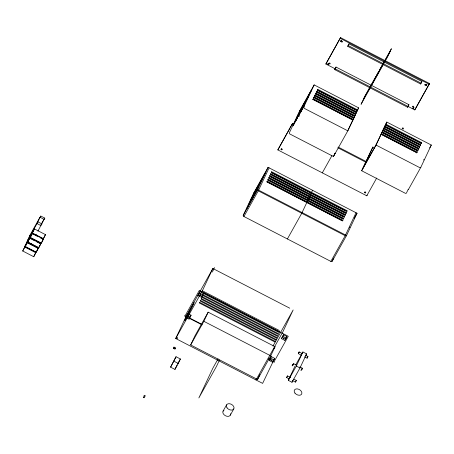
<?xml version="1.0" encoding="UTF-8"?>
<svg xmlns="http://www.w3.org/2000/svg" width="454" height="454" viewBox="0 0 454 454"><rect width="100%" height="100%" fill="white"/><g stroke="black" fill="none" stroke-linecap="round" stroke-linejoin="round"><path stroke-width="0.68" d="M35.809 252.719L33.738 256.726L22.706 250.994L24.771 247.016L35.804 252.713L35.191 253.763M36.087 251.771L35.787 252.248L24.754 246.55L26.803 242.549L28.046 243.168M24.777 247.027L22.723 251.022M37.892 248.911L38.323 248.19L36.269 252.191L25.242 246.46L27.308 242.481L38.346 248.185M26.826 242.544L24.771 246.539M38.624 247.237L38.323 247.714L27.285 242.016L29.357 238.004L34.873 240.847M27.314 242.493L25.254 246.482M27.768 241.954L29.839 237.947L40.871 243.645L39.833 245.841L38.823 247.646L27.773 241.965L29.845 237.958M29.362 238.01L27.302 242.005M41.155 242.703L40.854 243.179L29.822 237.482L31.888 233.469L37.404 236.313M41.342 243.083L30.305 237.425L32.33 233.458L43.408 239.11L41.354 243.111L42.381 240.926M31.894 233.475L29.822 237.482M32.37 232.936L34.425 228.929L45.457 234.627L44.52 236.619L43.402 238.628L32.353 232.947L34.43 228.941M32.37 233.452L30.322 237.414M33.732 256.72L34.566 254.944M35.781 252.237L35.962 251.794M36.269 252.186L36.451 251.737M38.318 247.702L38.499 247.26M38.823 247.646L39.175 246.8M40.849 243.168L41.03 242.725M43.402 238.628L45.44 234.639M249.093 203.829L251.164 199.822L249.138 203.789M251.629 199.295L253.701 195.288L251.635 199.3M254.161 194.755L256.238 190.754L254.166 194.766M290.645 377.518L287.501 375.895L286.639 377.563L289.153 378.869M293.619 363.694L292.768 365.345L293.625 363.682L296.763 365.3M298.278 353.626L299.141 351.958L298.295 353.609L301.422 355.249M292.297 380.492L295.441 382.115L296.303 380.441L293.789 379.141M302.035 369.051L301.558 369.891L302.426 368.228L299.907 366.923M304.566 356.872L307.08 358.172L307.943 356.504L305.423 355.198M26.888 242.078L27.439 241.023L26.899 242.078L30.9 244.161L31.23 243.565L30.906 244.138M37.881 221.83L41.893 223.901M40.792 216.03L44.804 218.102M42.903 239.252L40.468 237.896M264.79 173.786L264.495 174.302L265.04 173.258M287.501 375.912L286.656 377.552M296.303 380.458L295.446 382.109M302.404 368.239L301.95 369.068M307.931 356.538L307.108 358.127M28.562 241.335L27.416 240.745L30.395 234.412L39.997 217.228L44.01 219.299L37.943 231.154M27.416 240.745L37.018 223.561L39.997 217.228M274.647 358.359L272.61 362.252L269.267 360.527L269.971 359.018L271.305 356.634L274.647 358.359L262.628 383.386L175.704 338.508L186.185 316.234L212.858 268.496L289.754 308.198M185.68 317.369L187.723 313.476L191.066 315.201L189.029 319.094L185.68 317.369L186.39 315.865M197.899 295.503L199.942 291.61L203.284 293.341L201.241 297.228L197.899 295.503L198.608 293.999M189.029 319.094L191.066 315.201M175.704 338.508L202.376 290.776L212.858 268.496M212.387 272.037L214.487 267.582M201.241 297.228L203.284 293.341M170.602 367.161L176.033 356.736L180.38 358.978L178.28 363.438L174.949 369.403L170.602 367.161L176.033 356.736M243.253 215.298L253.735 193.024L268.087 167.339L357.026 213.249L346.538 235.53L332.192 261.209A1.129 0.777 29.2 0 1 330.853 261.396L243.929 216.518A1.129 0.777 29.2 0 1 243.253 215.298L257.605 189.613L268.087 167.339M269.091 167.855L258.281 190.839L243.929 216.518M376.712 178.013L366.775 195.793L277.831 149.905L292.512 123.516L293.698 124.129M174.949 369.403L177.043 364.948M277.831 149.905L292.512 123.516M297.83 115.583L300.809 109.249L310.411 92.066L307.432 98.399L297.83 115.583L298.834 116.099M267.281 181.163L266.975 181.816L342.571 220.843L342.878 220.19L267.281 181.163L266.878 181.878L342.475 220.905L342.878 220.19M268.161 179.285L267.854 179.937L343.451 218.964L343.757 218.312L268.161 179.285L267.764 180.005L343.36 219.027L343.757 218.312M269.046 177.412L268.74 178.064L344.336 217.091L344.643 216.439L269.046 177.412L268.643 178.127L344.24 217.154L344.643 216.439M269.926 175.533L269.619 176.186L345.216 215.213L345.522 214.56L269.926 175.533L269.528 176.248M270.811 173.661L270.505 174.313L346.101 213.34L346.408 212.682L270.811 173.661L270.414 174.376L345.381 213.079M271.696 171.782L271.384 172.435L346.981 211.462L347.293 210.809L271.696 171.782L271.293 172.497L346.266 211.201M190.669 344.955L194.97 335.807L208.176 312.176L275.045 346.697L270.743 355.845L257.537 379.47L190.669 344.955L203.874 321.324L208.176 312.176M314.157 84.892L303.675 107.167A1.129 0.777 29.2 0 0 304.345 108.392L347.809 130.826L333.457 156.511L289.993 134.072A1.129 0.777 29.2 0 1 289.323 132.852L299.805 110.577L314.157 84.892L358.626 107.848L357.247 110.64L321.353 92.111M325.859 64.008L340.545 37.62L429.478 83.53L429.149 84.234L414.797 109.919L325.859 64.008L340.545 37.62M314.56 96.004L315.116 94.965L355 115.554L353.717 118.148L313.833 97.559L314.23 96.838L354.114 117.427L353.717 118.148M347.741 130.843L353.235 119.306L313.351 98.717L313.039 99.369L352.923 119.958L347.809 130.826M313.725 97.848L314.23 96.838M314.605 95.976L315.116 94.965M357.644 109.925L317.76 89.336L317.454 89.988L357.338 110.577L355.482 114.397L355.879 113.676L315.995 93.087L315.689 93.74L355.573 114.329L355 115.554M316.37 92.224L316.881 91.214L356.765 111.803M334.74 69.627L336.017 67.061L408.912 104.692L408.089 106.452L407.635 107.258L334.74 69.627L336.017 67.061M347.736 46.353L348.984 43.856L421.88 81.487L420.631 83.99L347.736 46.353L348.984 43.856M219.481 360.033L216.496 366.372L198.858 397.937L212.881 368.143L218.068 358.853M306.859 202.405L301.74 213.272L287.393 238.957M307.738 200.532L306.762 202.467M308.624 198.653L307.647 200.594M309.503 196.775L308.527 198.716M310.388 194.902L309.412 196.843M311.268 193.024L310.298 194.965M312.556 190.294L311.177 193.086M333.457 156.511L334.99 153.265M334.189 155.092L335.086 153.185M356.362 112.518L357.338 110.577M357.247 110.64L358.626 107.848M353.235 119.306L353.808 118.08L313.924 97.491M354.114 117.427L354.693 116.207L314.809 95.618M355.879 113.676L356.458 112.456L316.574 91.867M385.009 60.575L369.999 87.832L370.453 87.02M256.601 378.693L255.999 379.964L282.672 332.226L293.153 309.951L272.979 346.061M257.537 379.47L259.836 374.595M269.267 360.527L271.305 356.634M281.486 338.656L283.529 334.763L286.871 336.488L286.162 337.992L284.828 340.381L281.486 338.656L283.529 334.763M408.078 189.568L406.466 192.995A1.129 0.777 29.2 0 1 405.133 193.183L361.668 170.744L372.882 147.051L374.51 147.891M372.882 147.051L362.4 169.325L375.952 145.07L382.018 132.313L417.731 150.751L418.038 150.098L382.325 131.66L382.898 130.44L418.611 148.872L418.412 149.235L418.917 148.22L383.204 129.787L383.783 128.561L419.496 147L419.802 146.347L384.09 127.909L384.663 126.689L420.376 145.121L420.177 145.479M417.635 150.813L381.922 132.381L383.204 129.787M414.377 144.468L383.687 128.624L384.663 126.689M393.499 131.359L384.572 126.751L386.831 122.081L431.3 145.036L420.818 167.31L408.26 189.783M361.668 170.744L376.02 145.059L381.133 134.191L416.846 152.629L416.647 152.987M384.572 126.751L385.548 124.81L421.261 143.248L421.567 142.596L385.855 124.158M284.828 340.381L286.871 336.488M332.192 261.209L333.684 258.031M356.021 212.733L345.205 235.711L330.853 261.396M407.635 107.258L408.912 104.692M366.775 195.793L367.11 195.089M414.797 109.919L429.478 83.53M301.927 353.762L302.926 351.975L306.603 353.87L299.986 367.944L291.984 382.262L288.307 380.367L294.924 366.293M288.307 380.367L296.309 366.043L302.926 351.975M291.984 382.262L292.586 380.985M416.846 152.629L417.152 151.977L381.439 133.538M418.611 148.872L418.917 148.22M419.246 147.391L419.4 147.062L414.939 144.758M420.376 145.121L420.682 144.468L384.969 126.036M36.57 251.488L36.899 250.812M42.625 239.871L42.477 240.183M301.683 369.079L301.711 368.92M39.254 246.641L39.634 245.875M299.237 116.179L299.43 115.793M304.305 107.11L304.498 106.724M301.575 369.301L300.985 370.362L301.45 369.556M41.592 224.418C40.945 225.825 42.256 223.079 41.677 224.355M37.001 250.614L37.313 249.995M40.491 216.564C39.884 217.858 41.218 215.117 40.542 216.552M29.726 235.609C30.566 234.082 29.028 236.954 29.777 235.598M39.742 245.671L40.86 243.656M264.739 173.797L265.022 173.28M34.782 254.529L35.094 253.939M37.421 249.791L37.813 249.064M42.489 240.722L43.391 239.122M40.922 224.821L44.01 219.299M35.543 235.45L36.229 234.224M184.988 316.063L199.34 290.378L288.273 336.289L273.921 361.974M317.255 90.346L317.454 89.988M317.562 89.693L317.76 89.336M316.682 91.572L316.881 91.214M315.995 93.087L315.49 94.097L315.598 93.802L327.561 99.982M312.84 99.727L313.351 98.717M177.713 363.756L180.38 358.978M373.188 81.317L364.937 96.078L361.078 104.284L387.534 56.937L391.393 48.731L383.834 62.255M373.875 80.091L375.935 76.397M376.621 75.171L378.681 71.482M379.368 70.251L383.148 63.486M322.3 172.861L331.88 155.716M363.677 98.756L390.134 51.41M370.328 86.964L370.827 86.073M355.573 114.329L354.597 116.269L314.713 95.68M353.808 118.08L352.832 120.021L312.948 99.432M223.05 411.165L226.563 404.877M386.831 122.081L385.457 124.873L394.384 129.481M383.687 128.624L384.09 127.909M383.783 128.561L382.807 130.502L413.498 146.347M381.922 132.381L382.325 131.66M382.018 132.313L381.042 134.253L389.413 138.572M230.292 415.189L233.804 408.901M346.01 213.403L346.408 212.682M345.522 214.56L345.125 215.275L270.153 176.572M421.431 82.299L421.88 81.487M420.631 83.99L421.085 83.178L348.19 45.548M274.029 348.519L275.045 346.697M354.29 218.141L357.026 213.249M295.594 365.101L301.263 354.96M421.062 143.606L421.567 142.596M420.682 144.468L420.285 145.184L394.061 131.649M419.297 147.357L419.802 146.347M417.527 151.108L418.038 150.098M417.152 151.977L416.755 152.692L389.969 138.862M305.604 355.664L306.603 353.87M429.705 147.891L431.3 145.036M426.419 84.932C428.145 85.029 425.392 83.496 426.374 84.904C427.589 86.305 424.632 84.972 426.408 84.96M340.211 38.323L429.149 84.234M394.94 129.77L421.17 143.311M317.363 90.051L320.779 91.816M316.478 91.929L344.399 106.344M344.966 106.633L355.794 112.223M328.134 100.277L338.956 105.861M339.53 106.157L354.909 114.102M414.054 146.636L418.52 148.94M376.02 145.059L419.485 167.498A1.129 0.777 29.2 0 0 420.818 167.31M300.809 109.249L301.814 109.766M338.179 147.062L366.043 161.448M292.183 124.22L293.369 124.833M337.844 147.766L365.714 162.152M202.376 290.776L279.272 330.472M199.232 293.119L202.575 294.845M282.819 336.266L286.162 337.992M299.141 351.952L302.285 353.575M37.018 223.561L41.03 225.632M296.309 366.043L299.986 367.944M203.874 321.324L270.743 355.845M187.014 314.985L190.362 316.71M270.601 358.138L273.944 359.863M189.318 317.851L201.934 324.366M268.706 358.83L270.595 359.806M184.46 315.791L186.35 316.767M188.864 318.061L202.064 324.877M268.286 359.063L270.164 360.033M272.479 361.231L274.369 362.201M36.099 241.483L40.389 243.696M29.272 243.804L32.336 245.387M33.562 246.017L37.852 248.23M173.933 361.191L178.28 363.438M342.095 41.433A0.715 0.516 25.2 0 1 341.51 40.622M349.943 227.057A10.351 0.363 -62.7 0 1 349.688 227.607M365.731 192.269A0.602 0.437 25.2 0 1 364.976 191.877M282.133 149.139A0.602 0.437 25.2 0 1 281.372 148.747M423.962 159.394A10.351 0.363 -62.7 0 1 423.673 160.001M230.496 413.679A4.143 2.849 29.2 0 1 225.456 415.756A4.143 2.849 29.2 0 1 223.964 410.303M144.145 395.996A0.641 0.465 25.2 0 1 144.412 395.315A0.641 0.465 25.2 0 1 145.246 395.865A0.641 0.465 25.2 0 1 144.582 396.285M293.074 125.803L295.14 121.831L293.074 125.803M295.168 121.349L297.234 117.376L295.168 121.349M295.605 121.269L297.671 117.297L295.605 121.269M297.705 116.814L299.771 112.842L297.705 116.814M298.142 116.735L300.207 112.762L298.142 116.735M300.236 112.28L302.302 108.307L300.236 112.28M300.673 112.2L302.739 108.228L300.673 112.2M302.773 107.746L304.838 103.767L302.773 107.746M327.64 64.201L328.435 64.695L327.987 63.447L328.895 63.628L328.719 64.025L327.652 64.162M340.528 41.132L341.323 41.626L340.875 40.378L341.766 40.525L341.646 40.945L340.528 41.132M412.89 108.2C413.571 109.766 414.298 107.292 412.89 108.2M413.214 107.519C413.917 109.108 414.587 106.594 413.214 107.519M247.004 208.255L249.07 204.277L247.004 208.255M249.535 203.715L251.607 199.743L249.535 203.715M252.072 199.181L254.144 195.214L252.072 199.181M254.603 194.647L256.675 190.674L254.603 194.647M256.703 190.192L258.769 186.214L256.703 190.192M292.177 365.839L293.04 364.187L292.183 365.816M297.143 116.797L297.682 115.764L297.143 116.797M299.901 110.935L300.44 109.902L299.901 110.935M307.812 97.701L308.351 96.674L307.812 97.701M310.57 91.839L311.109 90.811L310.57 91.839M37.336 222.852L37.801 221.932L37.336 222.852M44.259 219.14L44.793 218.136L44.276 219.1M251.068 199.261L251.607 198.216L251.073 199.244M253.826 193.398L254.371 192.354L253.843 193.359M261.737 180.164L262.281 179.12L261.742 180.147M199.59 302.307L199.283 302.96L274.88 341.981L275.186 341.329L199.59 302.307M200.475 300.429L200.169 301.081L275.765 340.108L276.072 339.456L200.475 300.429M201.355 298.55L201.048 299.209L276.645 338.23L276.951 337.577L201.355 298.55M202.24 296.678L201.934 297.33L277.53 336.357L277.837 335.705L202.24 296.678M203.12 294.799L202.813 295.452L278.41 334.479L278.716 333.826L203.12 294.799M204.005 292.926L203.698 293.579L279.295 332.606L279.602 331.953L204.005 292.926M254.739 191.696L251.76 198.029L261.362 180.845L264.341 174.512L254.739 191.696M173.996 347.106L173.326 348.303L175 349.166L175.664 347.974L173.996 347.106M346.538 235.53L257.605 189.613A1.129 0.777 29.2 0 0 258.281 190.839L345.205 235.711A1.129 0.777 29.2 0 0 346.538 235.53M412.737 106.826A0.602 0.437 25.2 0 0 413.725 106.906A0.602 0.437 25.2 0 0 413.106 106.162A0.602 0.437 25.2 0 0 412.737 106.826M424.955 84.96A0.602 0.437 25.2 0 0 425.943 85.04A0.602 0.437 25.2 0 0 425.324 84.296A0.602 0.437 25.2 0 0 424.955 84.96M329.15 63.674A0.602 0.437 25.2 0 0 330.137 63.759A0.602 0.437 25.2 0 0 329.519 63.01A0.602 0.437 25.2 0 0 329.15 63.674M341.368 41.808A0.602 0.437 25.2 0 0 342.356 41.893A0.602 0.437 25.2 0 0 341.737 41.144A0.602 0.437 25.2 0 0 341.368 41.808M402.352 128.698A0.715 0.516 25.2 0 0 403.521 128.8A0.715 0.516 25.2 0 0 402.789 127.915A0.715 0.516 25.2 0 0 402.352 128.698M364.721 192.7A0.602 0.437 25.2 0 0 365.708 192.78A0.602 0.437 25.2 0 0 365.09 192.036A0.602 0.437 25.2 0 0 364.721 192.7M281.122 149.57A0.602 0.437 25.2 0 0 282.104 149.655A0.602 0.437 25.2 0 0 281.491 148.906A0.602 0.437 25.2 0 0 281.122 149.57M227.074 407.908A4.143 2.849 29.2 0 0 233.742 409.014A4.143 2.849 29.2 0 0 229.741 403.748A4.143 2.849 29.2 0 0 227.074 407.908M187.048 316.909A10.351 0.363 -62.7 0 0 194.096 302.636A10.351 0.363 -62.7 0 0 186.861 315.91A10.351 0.363 -62.7 0 0 187.048 316.909M199.783 295.367A0.602 0.437 25.2 0 0 200.77 295.452A0.602 0.437 25.2 0 0 200.152 294.703A0.602 0.437 25.2 0 0 199.783 295.367M271.151 360.385A0.602 0.437 25.2 0 0 272.139 360.47A0.602 0.437 25.2 0 0 271.52 359.727A0.602 0.437 25.2 0 0 271.151 360.385M283.37 338.514A0.602 0.437 25.2 0 0 284.357 338.599A0.602 0.437 25.2 0 0 283.739 337.855A0.602 0.437 25.2 0 0 283.37 338.514M187.57 317.233A0.602 0.437 25.2 0 0 188.558 317.318A0.602 0.437 25.2 0 0 187.939 316.569A0.602 0.437 25.2 0 0 187.57 317.233M143.492 397.432A0.641 0.465 25.2 0 0 144.542 397.522A0.641 0.465 25.2 0 0 143.884 396.728A0.641 0.465 25.2 0 0 143.492 397.432M176.6 338.185A0.641 0.465 25.2 0 0 177.65 338.27A0.641 0.465 25.2 0 0 176.992 337.481A0.641 0.465 25.2 0 0 176.6 338.185M174.041 348.331A0.602 0.437 25.2 0 0 175.028 348.411A0.602 0.437 25.2 0 0 174.415 347.668A0.602 0.437 25.2 0 0 174.041 348.331M294.975 393.13A4.143 2.849 29.2 0 0 301.626 394.14A4.143 2.849 29.2 0 0 297.529 388.913A4.143 2.849 29.2 0 0 294.975 393.13"/></g></svg>
